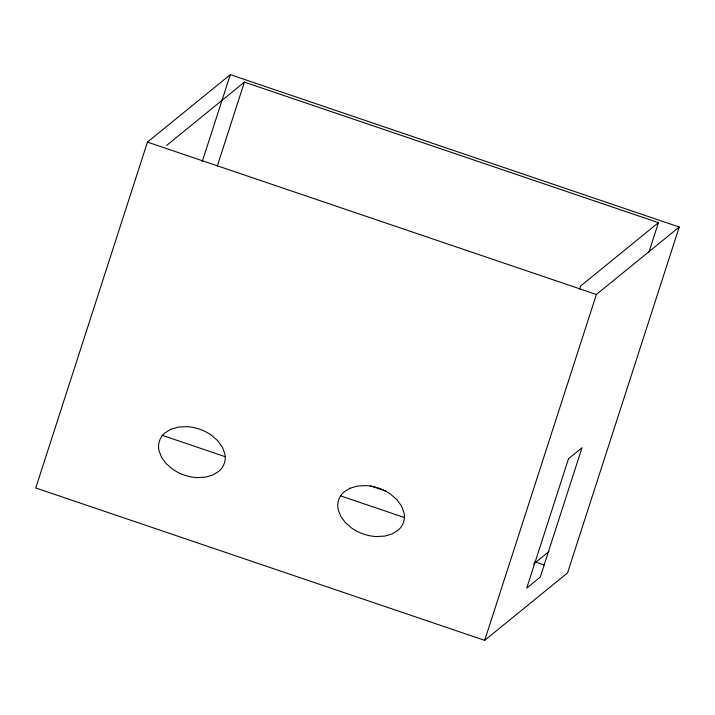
<?xml version="1.0" encoding="UTF-8"?>
<svg xmlns="http://www.w3.org/2000/svg" width="715" height="715" viewBox="0 0 715 715"><rect width="100%" height="100%" fill="white"/><g stroke="black" fill="none" stroke-linecap="round" stroke-linejoin="round"><path stroke-width="1.07" d="M147.46 142.097L35.75 487.97L484.681 640.354L567.54 572.903L679.25 227.03L230.319 74.646L147.46 142.097L596.39 294.482L679.25 227.03M202.22 161.644L230.319 74.646M217.28 166.103L244.405 82.118L658.444 222.66L648.836 252.431M579.659 289.155L580.687 285.964L658.444 222.66M484.681 640.354L596.39 294.482M166.64 145.422L244.405 82.118M533.506 564.135L549.057 551.48M370.647 485.932L386.493 491.312M161.921 435.212L225.297 456.733M340.429 495.808L403.814 517.329M534.793 561.784L544.303 565.011M568.505 458.735L526.714 588.132L540.209 577.148L582.001 447.76L568.505 458.735M170.679 429.34L164.745 433.093A18.098 17.804 50.9 0 0 159.016 450.709L161.572 457.359L166.184 463.642L172.556 469.147A47.548 46.779 50.9 0 0 197.42 477.62L205.741 477.111L213.115 474.912L219.049 471.149A18.098 17.804 50.9 0 0 224.778 453.533L222.222 446.893L217.61 440.601L211.247 435.095A47.548 46.779 50.9 0 0 186.383 426.632L178.062 427.132L170.679 429.34M349.867 488.291L343.933 492.054A18.098 17.804 50.9 0 0 338.204 509.67L340.751 516.31L345.372 522.602L351.735 528.108A47.548 46.779 50.9 0 0 376.599 536.572L384.92 536.071L392.303 533.864L398.228 530.11A18.098 17.804 50.9 0 0 403.957 512.494L401.41 505.845L396.798 499.562L390.426 494.056A47.548 46.779 50.9 0 0 365.562 485.583L357.241 486.093L349.867 488.291"/></g></svg>
